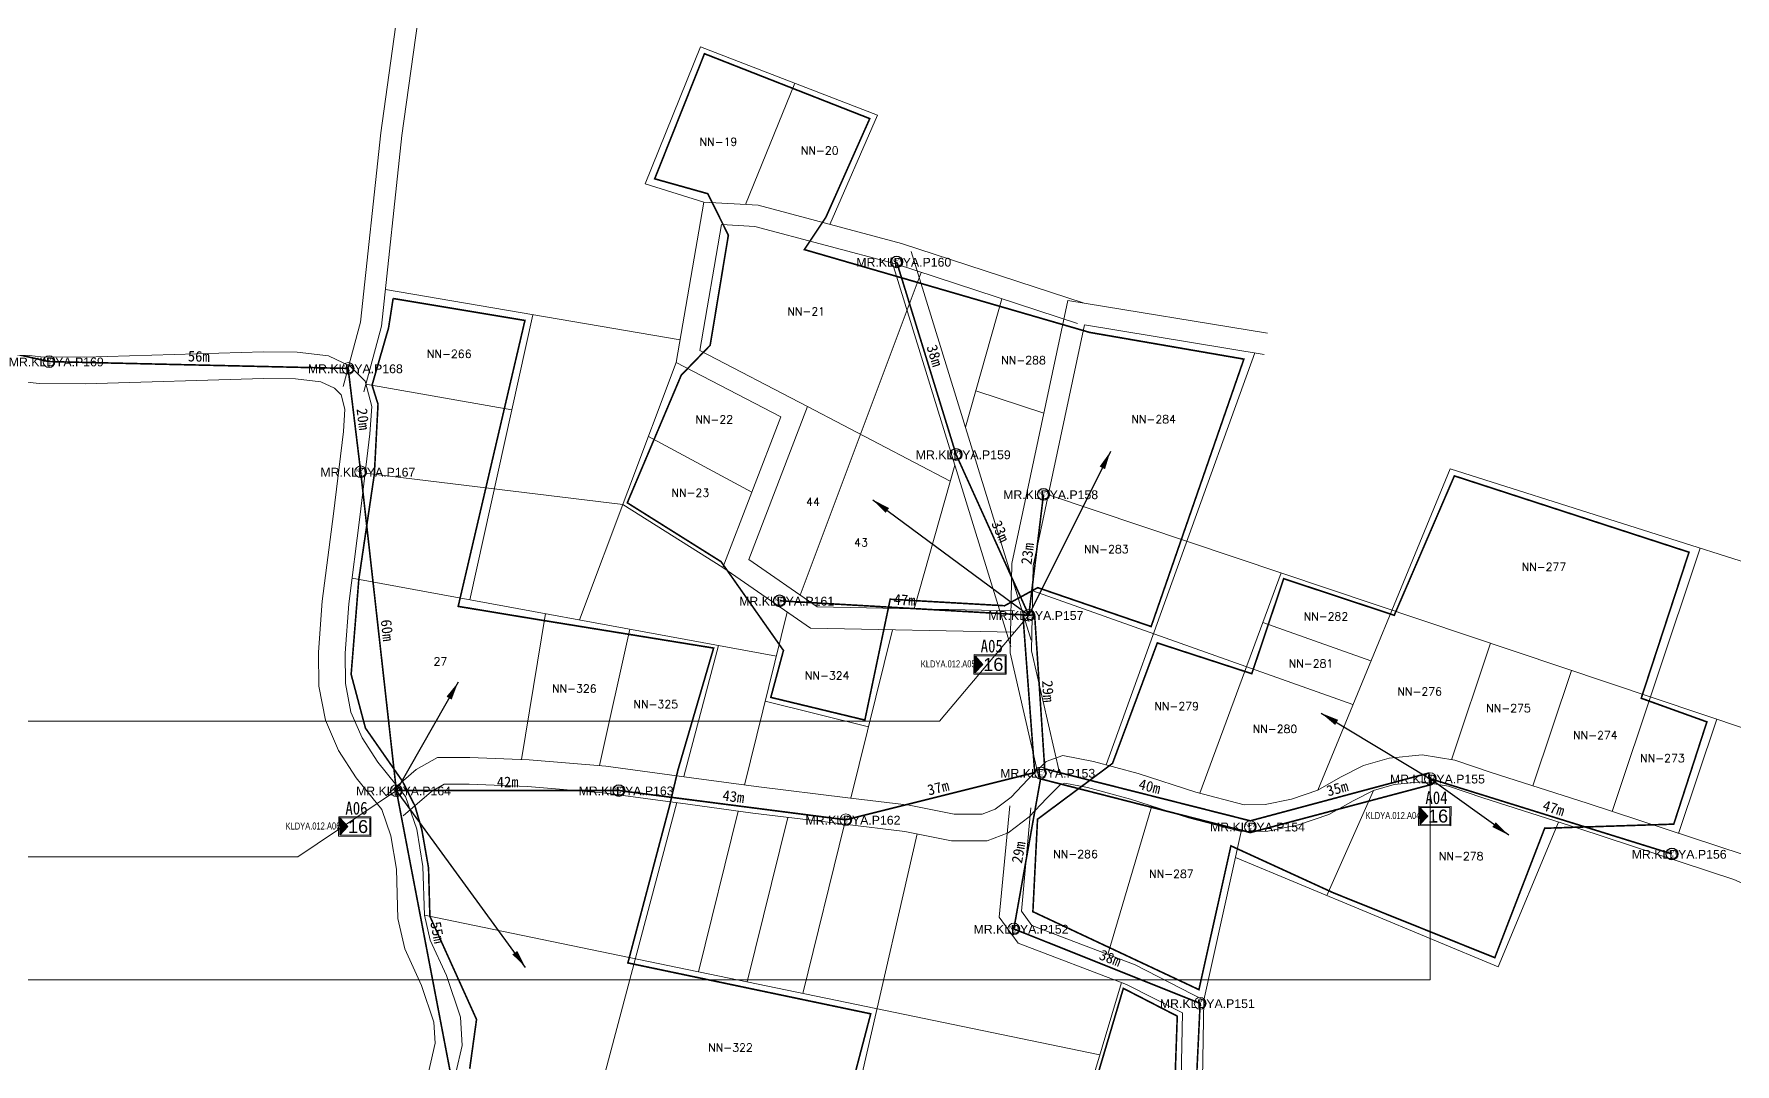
# Model space of a CAD drawing. Header units: millimetres. Extents: x 1060 to 24323, y -9832 to -6451.
# Drawn here: x 9228.9 to 9547.8, y -8711.5 to -8518.5 of the extents above; entities that cross this region are included whole.
import ezdxf
from ezdxf.enums import TextEntityAlignment as Align

# ---------------------------------------------------------------- set-up
doc = ezdxf.new("R2010")
doc.units = ezdxf.units.MM
doc.linetypes.add('PHANTOM2', pattern=[1.25, 0.625, -0.125, 0.125, -0.125, 0.125, -0.125])
for name, color, linetype, lineweight in [('Basic Map', 105, 'Continuous', 15), ('FAT', 30, 'Continuous', 5), ('FAT AREA', 134, 'PHANTOM2', 40), ('FAT_Info', 170, 'Continuous', 0), ('FO 36 CORE LINE A - FDT 2', 210, 'Continuous', 50), ('Garis Jalan', 225, 'Continuous', 15), ('Home Number', 6, 'Continuous', 5), ('NEW POLE 7m(3 inches)', 4, 'Continuous', 5), ('POLE ID', 1, 'Continuous', 5), ('SLING WIRE', 4, 'Continuous', 50), ('TEE RADIUS', 170, 'Continuous', 0)]:
    doc.layers.add(name, color=color, linetype=linetype, lineweight=lineweight)
doc.layers.add('DIMENSI', color=7, linetype='Continuous')
doc.layers.add('NEW POLE 7M 2.5INCH', color=212, linetype='Continuous')
doc.styles.add('Annotative', font='SimSun.ttf')
doc.styles.add('FS', font='SimSun.ttf', dxfattribs={"width": 0.7})
doc.styles.add('Mark', font='arial.ttf', dxfattribs={"width": 0.8, "height": 2.5})
doc.styles.add('Notes', font='arial.ttf', dxfattribs={"height": 3})
doc.styles.get("Standard").update_dxf_attribs({"font": 'simplex.shx'})
doc.styles.add('Title Block 3', font='dgn003.shx')
doc.styles.add('Title Block v21 - Default$0$Standard', font='arial.ttf')
doc.dimstyles.new('emr standard', dxfattribs={"dimtxt": 2, "dimasz": 0, "dimexe": 1.25, "dimexo": 0.0625, "dimtad": 1, "dimdec": 0, "dimzin": 1, "dimdsep": 46, "dimtxsty": 'Annotative', "dimblk": 'ARCHTICK', "dimcen": 0, "dimse1": 1, "dimse2": 1, "dimsd1": 1, "dimsd2": 1, "dimclrt": 256, "dimadec": 0, "dimazin": 0, "dimtfac": 1, "dimtdec": 0, "dimtmove": 2, "dimatfit": 3, "dimfxl": 1, "dimfxlon": 1, "dimtzin": 0, "dimarcsym": 0})

# ---------------------------------------------------------------- blocks, each defined once
blk = doc.blocks.new('*U41')
at = {"color": 0, "linetype": 'ByBlock', "lineweight": -2}
blk.add_circle((0, 0), 2.24, dxfattribs=at)
at = {"color": 0, "linetype": 'ByBlock', "lineweight": -2, "style": 'Title Block 3', "width": 0.799091}
for s, p in [('NP7', (0, 0.62)), ("3'", (0, -1.27))]:
    blk.add_text(s, height=1.488, dxfattribs=at).set_placement(p, align=Align.MIDDLE_CENTER)
blk = doc.blocks.new('FAT')
h = blk.add_hatch(color=2)
h.dxf.hatch_style = 1
h.paths.add_polyline_path([(-4.25, 2), (-4.25, -2), (-2.4, 0)])
for points in [[(-4.5, 2.25), (3, 2.25), (3, -2.25), (-4.5, -2.25)], [(-4.25, 2), (2.75, 2), (2.75, -2), (-4.25, -2)]]:
    blk.add_lwpolyline(points, close=True)
at = {"color": 2}
blk.add_lwpolyline([(-4.25, 2), (-4.25, -2), (-2.4, 0)], close=True, dxfattribs=at)
at = {"color": 7}
blk.add_attdef('FAT', text='', height=3, dxfattribs=at).set_placement((0.18, 0), align=Align.MIDDLE_CENTER)
blk = doc.blocks.new('_ArchTick')
at = {"color": 0, "linetype": 'ByBlock', "const_width": 0.15}
blk.add_lwpolyline([(-0.5, -0.5), (0.5, 0.5)], dxfattribs=at)
blk = doc.blocks.new('*D1759')
at = {"layer": 'Defpoints', "color": 0, "transparency": 16777216}
for p in [(9447.55, -8700.1), (9447.55, -8700.1), (9445.81, -8736.32)]:
    blk.add_point(p, dxfattribs=at)
at = {"layer": 'DIMENSI', "transparency": 16777216, "insert": (9445.06, -8718.13), "char_height": 2, "attachment_point": 5, "rotation": 87.2428, "style": 'Annotative'}
blk.add_mtext('36m', dxfattribs=at)
blk = doc.blocks.new('*D1760')
at = {"layer": 'Defpoints', "color": 0, "transparency": 16777216}
for p in [(9412.62, -8686.15), (9412.62, -8686.15), (9447.55, -8700.1)]:
    blk.add_point(p, dxfattribs=at)
at = {"layer": 'DIMENSI', "transparency": 16777216, "insert": (9430.69, -8691.61), "char_height": 2, "attachment_point": 5, "rotation": 338.2408, "style": 'Annotative'}
blk.add_mtext('38m', dxfattribs=at)
blk = doc.blocks.new('*D1761')
at = {"layer": 'Defpoints', "color": 0, "transparency": 16777216}
for p in [(9417.63, -8658.04), (9417.63, -8658.04), (9412.62, -8686.15)]:
    blk.add_point(p, dxfattribs=at)
at = {"layer": 'DIMENSI', "transparency": 16777216, "insert": (9413.52, -8671.81), "char_height": 2, "attachment_point": 5, "rotation": 79.9011, "style": 'Annotative'}
blk.add_mtext('29m', dxfattribs=at)
blk = doc.blocks.new('*D1762')
at = {"layer": 'Defpoints', "color": 0, "transparency": 16777216}
for p in [(9490.41, -8656.95), (9456.96, -8665.9), (9456.96, -8665.9)]:
    blk.add_point(p, dxfattribs=at)
at = {"layer": 'DIMENSI', "transparency": 16777216, "insert": (9473.26, -8659.85), "char_height": 2, "attachment_point": 5, "rotation": 14.9799, "style": 'Annotative'}
blk.add_mtext('35m', dxfattribs=at)
blk = doc.blocks.new('*D1763')
at = {"layer": 'Defpoints', "color": 0, "transparency": 16777216}
for p in [(9418.41, -8656.16), (9418.41, -8656.16), (9456.96, -8665.9)]:
    blk.add_point(p, dxfattribs=at)
at = {"layer": 'DIMENSI', "transparency": 16777216, "insert": (9438.08, -8659.46), "char_height": 2, "attachment_point": 5, "rotation": 345.8245, "style": 'Annotative'}
blk.add_mtext('40m', dxfattribs=at)
blk = doc.blocks.new('*D1764')
at = {"layer": 'Defpoints', "color": 0, "transparency": 16777216}
for p in [(9416.46, -8627.3), (9416.52, -8627.3), (9418.41, -8656.16)]:
    blk.add_point(p, dxfattribs=at)
at = {"layer": 'DIMENSI', "transparency": 16777216, "insert": (9419.03, -8641.63), "char_height": 2, "attachment_point": 5, "rotation": 273.7371, "style": 'Annotative'}
blk.add_mtext('29m', dxfattribs=at)
blk = doc.blocks.new('*D1765')
at = {"layer": 'Defpoints', "color": 0, "transparency": 16777216}
for p in [(9416.53, -8656.86), (9381.12, -8665.71), (9381.12, -8665.71)]:
    blk.add_point(p, dxfattribs=at)
at = {"layer": 'DIMENSI', "transparency": 16777216, "insert": (9398.43, -8659.71), "char_height": 2, "attachment_point": 5, "rotation": 14.0368, "style": 'Annotative'}
blk.add_mtext('37m', dxfattribs=at)
blk = doc.blocks.new('*D1766')
at = {"layer": 'Defpoints', "color": 0, "transparency": 16777216}
for p in [(9338.58, -8660.23), (9338.58, -8660.23), (9381.12, -8665.71)]:
    blk.add_point(p, dxfattribs=at)
at = {"layer": 'DIMENSI', "transparency": 16777216, "insert": (9360.06, -8661.36), "char_height": 2, "attachment_point": 5, "rotation": 352.6616, "style": 'Annotative'}
blk.add_mtext('43m', dxfattribs=at)
blk = doc.blocks.new('*D1767')
at = {"layer": 'Defpoints', "color": 0, "transparency": 16777216}
for p in [(9296.86, -8660.24), (9296.86, -8660.24), (9338.58, -8660.23)]:
    blk.add_point(p, dxfattribs=at)
at = {"layer": 'DIMENSI', "transparency": 16777216, "insert": (9317.72, -8658.61), "char_height": 2, "attachment_point": 5, "rotation": 0.0148, "style": 'Annotative'}
blk.add_mtext('42m', dxfattribs=at)
blk = doc.blocks.new('*D1768')
at = {"layer": 'Defpoints', "color": 0, "transparency": 16777216}
for p in [(9290.17, -8600.51), (9290.17, -8600.51), (9296.86, -8660.24)]:
    blk.add_point(p, dxfattribs=at)
at = {"layer": 'DIMENSI', "transparency": 16777216, "insert": (9295.13, -8630.2), "char_height": 2, "attachment_point": 5, "rotation": 276.3925, "style": 'Annotative'}
blk.add_mtext('60m', dxfattribs=at)
blk = doc.blocks.new('*D1769')
at = {"layer": 'Defpoints', "color": 0, "transparency": 16777216}
for p in [(9287.82, -8581.14), (9287.82, -8581.14), (9290.17, -8600.51)]:
    blk.add_point(p, dxfattribs=at)
at = {"layer": 'DIMENSI', "transparency": 16777216, "insert": (9290.61, -8590.63), "char_height": 2, "attachment_point": 5, "rotation": 276.9191, "style": 'Annotative'}
blk.add_mtext('20m', dxfattribs=at)
blk = doc.blocks.new('*D1770')
at = {"layer": 'Defpoints', "color": 0, "transparency": 16777216}
for p in [(9231.75, -8579.86), (9231.75, -8579.86), (9287.82, -8581.14)]:
    blk.add_point(p, dxfattribs=at)
at = {"layer": 'DIMENSI', "transparency": 16777216, "insert": (9259.82, -8578.88), "char_height": 2, "attachment_point": 5, "rotation": 358.6912, "style": 'Annotative'}
blk.add_mtext('56m', dxfattribs=at)
blk = doc.blocks.new('*D1771')
at = {"layer": 'Defpoints', "color": 0, "transparency": 16777216}
for p in [(9203.3, -8573.41), (9203.3, -8573.41), (9231.75, -8579.86)]:
    blk.add_point(p, dxfattribs=at)
at = {"layer": 'DIMENSI', "transparency": 16777216, "insert": (9217.88, -8575.05), "char_height": 2, "attachment_point": 5, "rotation": 347.2194, "style": 'Annotative'}
blk.add_mtext('29m', dxfattribs=at)
blk = doc.blocks.new('*D1844')
at = {"layer": 'Defpoints', "color": 0, "transparency": 16777216}
for p in [(9490.69, -8658.01), (9536.01, -8672.11), (9536.01, -8672.11)]:
    blk.add_point(p, dxfattribs=at)
at = {"layer": 'DIMENSI', "transparency": 16777216, "insert": (9513.83, -8663.51), "char_height": 2, "attachment_point": 5, "rotation": 342.7178, "style": 'Annotative'}
blk.add_mtext('47m', dxfattribs=at)
blk = doc.blocks.new('*D1845')
at = {"layer": 'Defpoints', "color": 0, "transparency": 16777216}
for p in [(9418.18, -8604.74), (9418.18, -8604.74), (9415.43, -8627.37)]:
    blk.add_point(p, dxfattribs=at)
at = {"layer": 'DIMENSI', "transparency": 16777216, "insert": (9415.19, -8615.86), "char_height": 2, "attachment_point": 5, "rotation": 83.0663, "style": 'Annotative'}
blk.add_mtext('23m', dxfattribs=at)
blk = doc.blocks.new('*D1846')
at = {"layer": 'Defpoints', "color": 0, "transparency": 16777216}
for p in [(9401.79, -8597.26), (9401.79, -8597.26), (9415.43, -8627.37)]:
    blk.add_point(p, dxfattribs=at)
at = {"layer": 'DIMENSI', "transparency": 16777216, "insert": (9410.09, -8611.64), "char_height": 2, "attachment_point": 5, "rotation": 294.3601, "style": 'Annotative'}
blk.add_mtext('33m', dxfattribs=at)
blk = doc.blocks.new('*D1847')
at = {"layer": 'Defpoints', "color": 0, "transparency": 16777216}
for p in [(9390.65, -8561.18), (9390.65, -8561.18), (9401.79, -8597.26)]:
    blk.add_point(p, dxfattribs=at)
at = {"layer": 'DIMENSI', "transparency": 16777216, "insert": (9397.77, -8578.74), "char_height": 2, "attachment_point": 5, "rotation": 287.1686, "style": 'Annotative'}
blk.add_mtext('38m', dxfattribs=at)
blk = doc.blocks.new('*D1848')
at = {"layer": 'Defpoints', "color": 0, "transparency": 16777216}
for p in [(9368.69, -8624.68), (9415.42, -8627.47), (9415.43, -8627.37)]:
    blk.add_point(p, dxfattribs=at)
at = {"layer": 'DIMENSI', "transparency": 16777216, "insert": (9392.15, -8624.5), "char_height": 2, "attachment_point": 5, "rotation": 356.7056, "style": 'Annotative'}
blk.add_mtext('47m', dxfattribs=at)
blk = doc.blocks.new('*D1850')
at = {"layer": 'Defpoints', "color": 0, "transparency": 16777216}
for p in [(9296.86, -8660.24), (9297.79, -8660.07), (9307.22, -8714.31)]:
    blk.add_point(p, dxfattribs=at)
at = {"layer": 'DIMENSI', "transparency": 16777216, "insert": (9304.57, -8686.8), "char_height": 2, "attachment_point": 5, "rotation": 280.8496, "style": 'Annotative'}
blk.add_mtext('55m', dxfattribs=at)

msp = doc.modelspace()

# ---------------------------------------------------------------- linework, layer by layer
at = {"layer": 'Basic Map'}
for points in [[(9343.48, -8546.52), (9353.89, -8520.89)], [(9353.89, -8520.89), (9387.07, -8533.68)], [(9362.34, -8550.43), (9371.59, -8527.71)], [(9378.13, -8554.14), (9387.07, -8533.68)], [(9354.48, -8550), (9343.48, -8546.52)], [(9372.56, -8623.59), (9395.23, -8563.14)], [(9294.83, -8566.34), (9350.05, -8575.81)], [(9403.54, -8592.17), (9410.35, -8568.09)], [(9322.44, -8571.07), (9310.66, -8624.48)], [(9349.33, -8580), (9331.18, -8628.25)], [(9457.83, -8578.22), (9429.9, -8655.41)], [(9291.13, -8584.07), (9318.51, -8588.9)], [(9405.47, -8585.36), (9418.27, -8589.51)], [(9373.94, -8588.3), (9400.7, -8602.23)], [(9344.1, -8593.91), (9363.5, -8604.32)], [(9393.92, -8626.19), (9401.54, -8599.24)], [(9469.6, -8660.14), (9494.4, -8599.94)], [(9559.01, -8620.45), (9494.4, -8599.94)], [(9339.32, -8606.62), (9291.01, -8600.74)], [(9358.09, -8618.45), (9339.32, -8606.62)], [(9419.09, -8604.83), (9559.13, -8651.79)], [(9524.77, -8664.14), (9541.31, -8614.83)], [(9462.71, -8619.46), (9447.51, -8660.73)], [(9288.55, -8620.42), (9368.1, -8635.04)], [(9416.16, -8622.81), (9476.2, -8644.13)], [(9324.81, -8627.08), (9320.29, -8654.42)], [(9370.13, -8626.78), (9362.15, -8659.19)], [(9459.3, -8628.71), (9479.58, -8635.91)], [(9340.6, -8629.98), (9334.97, -8655.56)], [(9389.86, -8630.11), (9382.09, -8661.65)], [(9350.73, -8657.62), (9357.25, -8633.04)], [(9494.7, -8654.45), (9502.01, -8632.64)], [(9509.93, -8659.36), (9517.19, -8637.73)], [(9366.01, -8643.51), (9385.38, -8648.28)], [(9537.25, -8668.25), (9544.42, -8646.86)], [(9480.02, -8660.21), (9471.32, -8679.91)], [(9334.2, -8719.85), (9349.43, -8662.49)], [(9360.95, -8664.07), (9353.53, -8694.19)], [(9430.24, -8690.92), (9438.47, -8663.11)], [(9370.24, -8665.25), (9362.65, -8696.07)], [(9380.89, -8666.54), (9373.08, -8698.23)], [(9514.73, -8666.14), (9503.39, -8693.24)], [(9394.5, -8668.36), (9375.64, -8750.52)], [(9455.23, -8667.93), (9448.26, -8699.48)], [(9454.16, -8672.77), (9503.39, -8693.24)], [(9302.12, -8683.56), (9428.73, -8709.73)], [(9413.05, -8762.2), (9432.79, -8696.17)]]:
    msp.add_lwpolyline(points, dxfattribs=at)
at = {"layer": 'FAT AREA', "ltscale": 10, "const_width": 0.3}
for points in [[(9354.62, -8522.17), (9345.29, -8545.61), (9355.25, -8548.4), (9359.1, -8556.17), (9355.69, -8576.8), (9350.27, -8582.4), (9340.15, -8606.31), (9357.73, -8617.34), (9369.43, -8633.98), (9367.06, -8642.77), (9384.69, -8647.02), (9389.44, -8624.38), (9410.89, -8625.6), (9417.11, -8622.21), (9438.36, -8629.5), (9455.75, -8579.39), (9426.85, -8574.39), (9420.92, -8572.67), (9373.35, -8558.87), (9377.38, -8552.82), (9385.61, -8534.33), (9354.62, -8522.17)], [(9296.25, -8568.03), (9295.4, -8573.53), (9292.3, -8584.28), (9293.42, -8587.85), (9292.73, -8600.95), (9289.82, -8620.65), (9288.38, -8638.46), (9291.06, -8648.52), (9298, -8658.48), (9300.33, -8663.08), (9301.64, -8667.6), (9302.89, -8674.72), (9303.14, -8683.77), (9311.89, -8703.11), (9310.61, -8712.35)], [(9380.86, -8720.8), (9385.79, -8702.06), (9340.26, -8692.52), (9348.05, -8663.19), (9349.65, -8656.37), (9356.34, -8633.53), (9323.2, -8628.16), (9308.45, -8625.72), (9320.96, -8572.15), (9296.25, -8568.03)], [(9463.21, -8620.53), (9483.94, -8627.39), (9495.21, -8601.27), (9539.2, -8615.57), (9530.24, -8642.93), (9542.55, -8647.36), (9536.34, -8666.52), (9512.14, -8667.29), (9502.79, -8691.54), (9472.55, -8679.4), (9453.32, -8670.59), (9447.32, -8697.53), (9416.19, -8682.92), (9417.06, -8665.6), (9431.12, -8655.14), (9439.52, -8632.57), (9457.23, -8638.33), (9463.21, -8620.53)], [(9477.68, -8823.5), (9454.42, -8813.02), (9466.62, -8790.44), (9450.52, -8782.49), (9461.42, -8760.22), (9437.16, -8752.84), (9438.88, -8747.98), (9442.12, -8734.79), (9443.26, -8702.49), (9433.15, -8697.29), (9423.42, -8730.08), (9419.3, -8746.48), (9415.38, -8758.58), (9422.93, -8760.65), (9420.87, -8765.44), (9395.04, -8815.05), (9409.62, -8821.92), (9414.5, -8824.3), (9411.55, -8829.52), (9438.99, -8844.33), (9461.07, -8853.78), (9477.68, -8823.5)]]:
    msp.add_lwpolyline(points, dxfattribs=at)
at = {"layer": 'FAT_Info'}
for points in [[(9415.43, -8627.37), (9398.66, -8647.21), (8795.99, -8647.21)], [(9490.69, -8658.01), (9490.69, -8695.72), (8795.99, -8695.72)], [(9296.86, -8660.24), (9278.36, -8672.62), (8795.99, -8672.62)]]:
    msp.add_lwpolyline(points, dxfattribs=at)
at = {"layer": 'FO 36 CORE LINE A - FDT 2', "const_width": 0.3}
msp.add_lwpolyline([(9445.81, -8736.32), (9447.55, -8700.1), (9412.62, -8686.15), (9417.63, -8658.04), (9456.96, -8668.1), (9490.97, -8659.08), (9490.41, -8656.95), (9456.96, -8665.9), (9418.41, -8656.16), (9416.52, -8627.3), (9414.33, -8627.44), (9416.53, -8656.86), (9381.12, -8665.71), (9338.58, -8660.23), (9296.86, -8660.24), (9290.17, -8600.51), (9287.82, -8581.14), (9231.75, -8579.86), (9203.3, -8573.41)], dxfattribs=at)
at = {"layer": 'Garis Jalan'}
for p, q in [((9293.93, -8536.99), (9296.98, -8514.93)), ((9297.9, -8537.47), (9300.86, -8516.08)), ((9290.15, -8572.49), (9293.93, -8536.99)), ((9294.09, -8573.23), (9297.9, -8537.47)), ((9354.48, -8550), (9349.33, -8580)), ((9364.71, -8550.56), (9354.48, -8550)), ((9391.55, -8557.73), (9364.71, -8550.56)), ((9357.82, -8554.19), (9353.77, -8577.8)), ((9364.08, -8554.53), (9357.82, -8554.19)), ((9390.41, -8561.56), (9364.08, -8554.53)), ((9425.8, -8568.94), (9391.55, -8557.73)), ((9412.04, -8633.22), (9389.54, -8560.39)), ((9424.56, -8572.74), (9390.41, -8561.56)), ((9415.86, -8632.04), (9393.36, -8559.21)), ((9412.26, -8617.68), (9422.76, -8568.41)), ((9422.76, -8568.41), (9460.18, -8574.55)), ((9286.87, -8584.5), (9290.15, -8572.49)), ((9290.73, -8585.55), (9294.09, -8573.23)), ((9416.25, -8618.14), (9425.88, -8572.98)), ((9425.88, -8572.98), (9459.53, -8578.5)), ((9230.2, -8578.98), (9222.75, -8578.09)), ((9271.94, -8578.04), (9238.48, -8579.02)), ((9278.25, -8578.11), (9271.94, -8578.04)), ((9284.11, -8578.8), (9278.25, -8578.11)), ((9353.77, -8577.8), (9373.94, -8588.3)), ((9238.48, -8579.02), (9230.2, -8578.98)), ((9288.2, -8580.71), (9284.11, -8578.8)), ((9290.98, -8583.52), (9288.2, -8580.71)), ((9349.33, -8580), (9368.92, -8590.2)), ((9229.89, -8583.98), (9221.86, -8583.02)), ((9238.54, -8584.02), (9229.89, -8583.98)), ((9271.98, -8583.04), (9238.54, -8584.02)), ((9277.93, -8583.11), (9271.98, -8583.04)), ((9282.72, -8583.67), (9277.93, -8583.11)), ((9285.28, -8584.86), (9282.72, -8583.67)), ((9292.26, -8588.24), (9290.98, -8583.52)), ((9286.5, -8586.1), (9285.28, -8584.86)), ((9287.21, -8588.74), (9286.5, -8586.1)), ((9286.93, -8592.95), (9287.21, -8588.74)), ((9291.91, -8593.42), (9292.26, -8588.24)), ((9368.92, -8590.2), (9358.09, -8618.45)), ((9373.94, -8588.3), (9362.95, -8616.95)), ((9285.05, -8608.36), (9286.93, -8592.95)), ((9290.01, -8608.98), (9291.91, -8593.42)), ((9282.95, -8624.74), (9285.05, -8608.36)), ((9287.93, -8625.24), (9290.01, -8608.98)), ((9358.09, -8618.45), (9374.48, -8629.78)), ((9362.95, -8616.95), (9375.76, -8625.81)), ((9411.91, -8634.44), (9412.26, -8617.68)), ((9415.92, -8634.03), (9416.25, -8618.14)), ((9282.25, -8634.32), (9282.95, -8624.74)), ((9287.25, -8634.48), (9287.93, -8625.24)), ((9375.76, -8625.81), (9412.74, -8626.58)), ((9374.48, -8629.78), (9412.66, -8630.58)), ((9282.31, -8640.66), (9282.25, -8634.32)), ((9287.31, -8640.15), (9287.25, -8634.48)), ((9417.37, -8658.07), (9411.91, -8634.44)), ((9421.27, -8657.16), (9415.92, -8634.03)), ((9283.55, -8647.03), (9282.31, -8640.66)), ((9288.35, -8645.54), (9287.31, -8640.15)), ((9286.01, -8652.71), (9283.55, -8647.03)), ((9290.44, -8650.35), (9288.35, -8645.54)), ((9293.38, -8654.92), (9290.44, -8650.35)), ((9289.32, -8657.85), (9286.01, -8652.71)), ((9300.57, -8656.26), (9304.56, -8654.06)), ((9304.56, -8654.06), (9310.61, -8654.06)), ((9310.61, -8654.06), (9321.75, -8654.47)), ((9321.75, -8654.47), (9336.15, -8655.65)), ((9418.66, -8654.76), (9421.83, -8653.68)), ((9421.83, -8653.68), (9427.55, -8654.78)), ((9478.17, -8655.54), (9483.01, -8654.15)), ((9483.01, -8654.15), (9489.2, -8653.54)), ((9489.2, -8653.54), (9495.31, -8654.55)), ((9495.31, -8654.55), (9502.13, -8656.87)), ((9294.11, -8663.8), (9289.32, -8657.85)), ((9298.54, -8661.32), (9293.38, -8654.92)), ((9294.87, -8661.2), (9300.57, -8656.26)), ((9336.15, -8655.65), (9352.16, -8657.82)), ((9352.16, -8657.82), (9364.3, -8659.49)), ((9415.22, -8658.15), (9418.66, -8654.76)), ((9427.55, -8654.78), (9435.93, -8657.04)), ((9435.93, -8657.04), (9446.75, -8660.53)), ((9469.6, -8660.14), (9473.86, -8657.74)), ((9473.86, -8657.74), (9478.17, -8655.54)), ((9502.13, -8656.87), (9520.08, -8662.6)), ((9298.15, -8664.97), (9303.44, -8660.38)), ((9303.44, -8660.38), (9305.85, -8659.06)), ((9305.85, -8659.06), (9310.52, -8659.06)), ((9310.52, -8659.06), (9321.46, -8659.47)), ((9321.46, -8659.47), (9335.62, -8660.63)), ((9335.62, -8660.63), (9351.48, -8662.77)), ((9364.3, -8659.49), (9381.48, -8661.58)), ((9412.14, -8661.44), (9415.22, -8658.15)), ((9418.8, -8661.64), (9421.36, -8659.12)), ((9421.36, -8659.12), (9422.19, -8658.84)), ((9422.19, -8658.84), (9426.42, -8659.65)), ((9426.42, -8659.65), (9434.51, -8661.84)), ((9446.75, -8660.53), (9455.83, -8662.91)), ((9464.68, -8661.81), (9469.6, -8660.14)), ((9476.23, -8662.15), (9480.02, -8660.21)), ((9480.02, -8660.21), (9483.95, -8659.08)), ((9483.95, -8659.08), (9489.03, -8658.58)), ((9489.03, -8658.58), (9494.09, -8659.42)), ((9494.09, -8659.42), (9500.57, -8661.62)), ((9295.85, -8668.72), (9294.11, -8663.8)), ((9300.71, -8667.48), (9298.54, -8661.32)), ((9351.48, -8662.77), (9363.66, -8664.44)), ((9381.48, -8661.58), (9393.01, -8662.95)), ((9393.01, -8662.95), (9401.42, -8664.67)), ((9406.67, -8664.67), (9409.09, -8663.74)), ((9409.09, -8663.74), (9412.14, -8661.44)), ((9411.84, -8663.11), (9409.9, -8683.98)), ((9415.82, -8663.48), (9414.03, -8682.83)), ((9415.5, -8665.17), (9418.8, -8661.64)), ((9434.51, -8661.84), (9445.35, -8665.33)), ((9455.83, -8662.91), (9459.71, -8662.83)), ((9459.71, -8662.83), (9464.68, -8661.81)), ((9471.65, -8664.72), (9476.23, -8662.15)), ((9500.57, -8661.62), (9518.54, -8667.36)), ((9520.08, -8662.6), (9549.36, -8672.23)), ((9363.66, -8664.44), (9380.89, -8666.54)), ((9380.89, -8666.54), (9392.21, -8667.89)), ((9401.42, -8664.67), (9406.67, -8664.67)), ((9411.54, -8668.15), (9415.5, -8665.17)), ((9445.35, -8665.33), (9455.23, -8667.93)), ((9460.27, -8667.82), (9465.99, -8666.64)), ((9465.99, -8666.64), (9471.65, -8664.72)), ((9518.54, -8667.36), (9547.58, -8676.9)), ((9296.86, -8674.93), (9295.85, -8668.72)), ((9301.85, -8674.45), (9300.71, -8667.48)), ((9392.21, -8667.89), (9400.92, -8669.67)), ((9400.92, -8669.67), (9407.6, -8669.67)), ((9407.6, -8669.67), (9411.54, -8668.15)), ((9455.23, -8667.93), (9460.27, -8667.82)), ((9297.14, -8684.2), (9296.86, -8674.93)), ((9302.12, -8683.56), (9301.85, -8674.45)), ((9547.58, -8676.9), (9594.99, -8697.57)), ((9414.03, -8682.83), (9415.98, -8685.49)), ((9298.43, -8689.86), (9297.14, -8684.2)), ((9303.19, -8688.24), (9302.12, -8683.56)), ((9409.9, -8683.98), (9413.46, -8688.81)), ((9415.98, -8685.49), (9435.39, -8692.88)), ((9306.26, -8694.91), (9303.19, -8688.24)), ((9413.46, -8688.81), (9433.76, -8696.54)), ((9301.6, -8696.75), (9298.43, -8689.86)), ((9435.39, -8692.88), (9448.26, -8699.48)), ((9308.86, -8702.68), (9306.26, -8694.91)), ((9303.91, -8703.65), (9301.6, -8696.75)), ((9433.76, -8696.54), (9444.22, -8701.9)), ((9444.22, -8701.9), (9444.01, -8714.09)), ((9448.26, -8699.48), (9448.01, -8714.23)), ((9304.16, -8707.55), (9303.91, -8703.65)), ((9309.19, -8707.97), (9308.86, -8702.68)), ((9296.98, -8738.63), (9304.16, -8707.55)), ((9301.87, -8739.68), (9309.19, -8707.97))]:
    msp.add_line(p, q, dxfattribs=at)
at = {"layer": 'SLING WIRE', "const_width": 0.3}
for points in [[(9415.43, -8627.37), (9401.79, -8597.26), (9390.65, -8561.18)], [(9415.43, -8627.37), (9418.18, -8604.74)], [(9368.69, -8624.68), (9415.43, -8627.37)], [(9490.69, -8658.01), (9536.01, -8672.11)], [(9354.86, -8725.58), (9307.22, -8714.31), (9296.86, -8660.24)]]:
    msp.add_lwpolyline(points, dxfattribs=at)

# ---------------------------------------------------------------- block references
at = {"layer": 'FAT'}
ref = msp.add_blockref('FAT', (9408.77, -8636.6), dxfattribs=dict(at, xscale=0.8061780738945727, yscale=0.8061780738945727, zscale=0.8061780738945727, rotation=359.6199770086993))
ref.add_attrib('FAT', '16', dxfattribs={"layer": '0', "color": 7, "height": 2.42, "rotation": 0.3696, "style": 'Title Block v21 - Default$0$Standard'}).set_placement((9408.77, -8636.6), align=Align.MIDDLE_CENTER)
ref = msp.add_blockref('FAT', (9492.15, -8665.01), dxfattribs=dict(at, xscale=0.8061780738945727, yscale=0.8061780738945727, zscale=0.8061780738945727, rotation=359.6199770086993))
ref.add_attrib('FAT', '16', dxfattribs={"layer": '0', "color": 7, "height": 2.42, "rotation": 0.3696, "style": 'Title Block v21 - Default$0$Standard'}).set_placement((9492.15, -8665.01), align=Align.MIDDLE_CENTER)
ref = msp.add_blockref('FAT', (9289.67, -8666.98), dxfattribs=dict(at, xscale=0.8061780738945727, yscale=0.8061780738945727, zscale=0.8061780738945727, rotation=359.6199770086993))
ref.add_attrib('FAT', '16', dxfattribs={"layer": '0', "color": 7, "height": 2.42, "rotation": 0.3696, "style": 'Title Block v21 - Default$0$Standard'}).set_placement((9289.67, -8666.98), align=Align.MIDDLE_CENTER)
at = {"layer": 'NEW POLE 7M 2.5INCH', "xscale": 0.4917860914719293, "yscale": 0.4917860914719293, "zscale": 0.4917860914719293}
for p in [(9390.65, -8561.18), (9401.79, -8597.26), (9418.18, -8604.74), (9368.69, -8624.68), (9338.58, -8660.23), (9536.01, -8672.11)]:
    msp.add_blockref('*U41', p, dxfattribs=at)
at = {"layer": 'NEW POLE 7m(3 inches)', "xscale": 0.4917860914719293, "yscale": 0.4917860914719293, "zscale": 0.4917860914719293}
for p in [(9231.75, -8579.86), (9287.82, -8581.14), (9290.17, -8600.51), (9415.43, -8627.37), (9417.63, -8656.94), (9490.69, -8658.01), (9296.86, -8660.24), (9381.12, -8665.71), (9456.96, -8667), (9412.62, -8686.15), (9447.55, -8700.1)]:
    msp.add_blockref('*U41', p, dxfattribs=at)

# ---------------------------------------------------------------- texts
at = {"layer": 'FAT', "color": 0, "style": 'FS', "width": 0.85}
for s, p in [('A05', (9406.4, -8634.35)), ('A04', (9489.78, -8662.76)), ('A06', (9287.3, -8664.72))]:
    msp.add_text(s, height=2.398, dxfattribs=at).set_placement(p)
at = {"layer": 'FAT', "style": 'Mark', "width": 0.7}
for s, p in [('KLDYA.012.A05', (9400.32, -8636.49)), ('KLDYA.012.A04', (9483.7, -8664.9)), ('KLDYA.012.A06', (9281.22, -8666.87))]:
    msp.add_text(s, height=1.32, rotation=0.1509, dxfattribs=at).set_placement(p, align=Align.MIDDLE)
at = {"layer": 'Home Number'}
for s, p in [('NN-19', (9353.71, -8539.87, -33.67)), ('NN-20', (9372.69, -8541.51, -33.65)), ('NN-21', (9370.16, -8571.65, -33.67)), ('NN-266', (9302.59, -8579.62, -33.74)), ('NN-288', (9410.26, -8580.79, -33.65)), ('NN-22', (9352.91, -8591.9, -33.71)), ('NN-284', (9434.65, -8591.86, -33.64)), ('NN-23', (9348.43, -8605.63, -33.72)), ('44', (9373.68, -8607.36, -33.71)), ('43', (9382.68, -8614.93, -33.71)), ('NN-283', (9425.78, -8616.2, -33.67)), ('NN-277', (9507.82, -8619.51, -33.6)), ('NN-282', (9466.95, -8628.8, -33.64)), ('27', (9303.83, -8637.23, -33.79)), ('NN-324', (9373.45, -8639.9, -33.73)), ('NN-281', (9464.15, -8637.62, -33.65)), ('NN-326', (9326.04, -8642.33, -33.77)), ('NN-276', (9484.53, -8642.87, -33.63)), ('NN-325', (9341.31, -8645.25, -33.76)), ('NN-279', (9438.96, -8645.63, -33.67)), ('NN-275', (9501.18, -8645.99, -33.62)), ('NN-280', (9457.4, -8649.89, -33.66)), ('NN-274', (9517.46, -8651.07, -33.61)), ('NN-273', (9530.04, -8655.36, -33.6)), ('NN-286', (9420.01, -8673.32, -33.71)), ('NN-278', (9492.31, -8673.72, -33.66)), ('NN-287', (9437.98, -8677.04, -33.71)), ('NN-322', (9355.32, -8709.59, -33.79))]:
    msp.add_text(s, height=1.5, dxfattribs=at).set_placement(p, align=Align.BOTTOM_LEFT)
at = {"layer": 'POLE ID', "style": 'Notes'}
for s, p in [('MR.KLDYA.P160', (9383.08, -8562.07)), ('MR.KLDYA.P169', (9224.19, -8580.75)), ('MR.KLDYA.P168', (9280.26, -8582.03)), ('MR.KLDYA.P159', (9394.23, -8598.14)), ('MR.KLDYA.P167', (9282.61, -8601.4)), ('MR.KLDYA.P158', (9410.62, -8605.63)), ('MR.KLDYA.P161', (9361.13, -8625.57)), ('MR.KLDYA.P157', (9407.86, -8628.26)), ('MR.KLDYA.P153', (9410.07, -8657.82)), ('MR.KLDYA.P155', (9483.13, -8658.9)), ('MR.KLDYA.P164', (9289.3, -8661.13)), ('MR.KLDYA.P163', (9331.02, -8661.12)), ('MR.KLDYA.P162', (9373.56, -8666.6)), ('MR.KLDYA.P154', (9449.39, -8667.89)), ('MR.KLDYA.P156', (9528.45, -8673)), ('MR.KLDYA.P152', (9405.06, -8687.04)), ('MR.KLDYA.P151', (9439.99, -8700.98))]:
    msp.add_text(s, height=1.65, dxfattribs=at).set_placement(p)

# ---------------------------------------------------------------- dimensions: what is measured, and where the dimension line sits
at = {"layer": 'DIMENSI'}
for p1, p2, distance, picture, middle in [((9401.79, -8597.26), (9390.65, -8561.18), 0, '*D1847', (9397.77, -8578.74)), ((9231.75, -8579.86), (9203.3, -8573.41), 0, '*D1771', (9217.88, -8575.05)), ((9287.82, -8581.14), (9231.75, -8579.86), 0, '*D1770', (9259.82, -8578.88)), ((9290.17, -8600.51), (9287.82, -8581.14), 0, '*D1769', (9290.61, -8590.63)), ((9415.43, -8627.37), (9401.79, -8597.26), 0, '*D1846', (9410.09, -8611.64)), ((9296.86, -8660.24), (9290.17, -8600.51), 0, '*D1768', (9295.13, -8630.2)), ((9415.43, -8627.37), (9418.18, -8604.74), 0, '*D1845', (9415.19, -8615.86)), ((9368.69, -8624.68), (9415.43, -8627.37), -0.09, '*D1848', (9392.15, -8624.5)), ((9418.41, -8656.16), (9416.52, -8627.3), 0.06, '*D1764', (9419.03, -8641.63)), ((9338.58, -8660.23), (9296.86, -8660.24), 0, '*D1767', (9317.72, -8658.61)), ((9416.5292, -8656.8576), (9381.1165, -8665.7111), 0, '*D1765', (9398.4287, -8659.7079)), ((9456.96, -8665.9), (9418.41, -8656.16), 0, '*D1763', (9438.08, -8659.46)), ((9490.41, -8656.95), (9456.96, -8665.9), 0, '*D1762', (9473.26, -8659.85)), ((9307.22, -8714.31), (9296.86, -8660.24), -0.95, '*D1850', (9304.57, -8686.8)), ((9381.12, -8665.71), (9338.58, -8660.23), 0, '*D1766', (9360.06, -8661.36)), ((9412.62, -8686.15), (9417.63, -8658.04), 0, '*D1761', (9413.52, -8671.81)), ((9490.69, -8658.01), (9536.01, -8672.11), 0, '*D1844', (9513.83, -8663.51)), ((9447.55, -8700.1), (9412.62, -8686.15), 0, '*D1760', (9430.69, -8691.61)), ((9445.81, -8736.32), (9447.55, -8700.1), 0, '*D1759', (9445.06, -8718.13))]:
    dim = msp.add_aligned_dim(p1=p1, p2=p2, distance=distance, dimstyle='emr standard', override={"dimpost": 'm'}, dxfattribs=at)
    dim.commit()
    dim.dimension.update_dxf_attribs({"geometry": picture, "text_midpoint": middle})

# ---------------------------------------------------------------- leaders
at = {"layer": 'TEE RADIUS', "lineweight": 0}
for points in [[(9430.73, -8596.71), (9415.43, -8627.37)], [(9386.17, -8605.73), (9415.43, -8627.37)], [(9308.43, -8639.95), (9296.86, -8660.24)], [(9470.22, -8645.71), (9490.69, -8658.01)], [(9321.07, -8693.35), (9296.86, -8660.24)], [(9505.42, -8668.59), (9490.69, -8658.01)]]:
    msp.add_leader(points, dimstyle='emr standard', override={"dimasz": 3.4, "dimgap": 0.625, "dimtad": 0}, dxfattribs=at)

doc.saveas('drawing.dxf')
